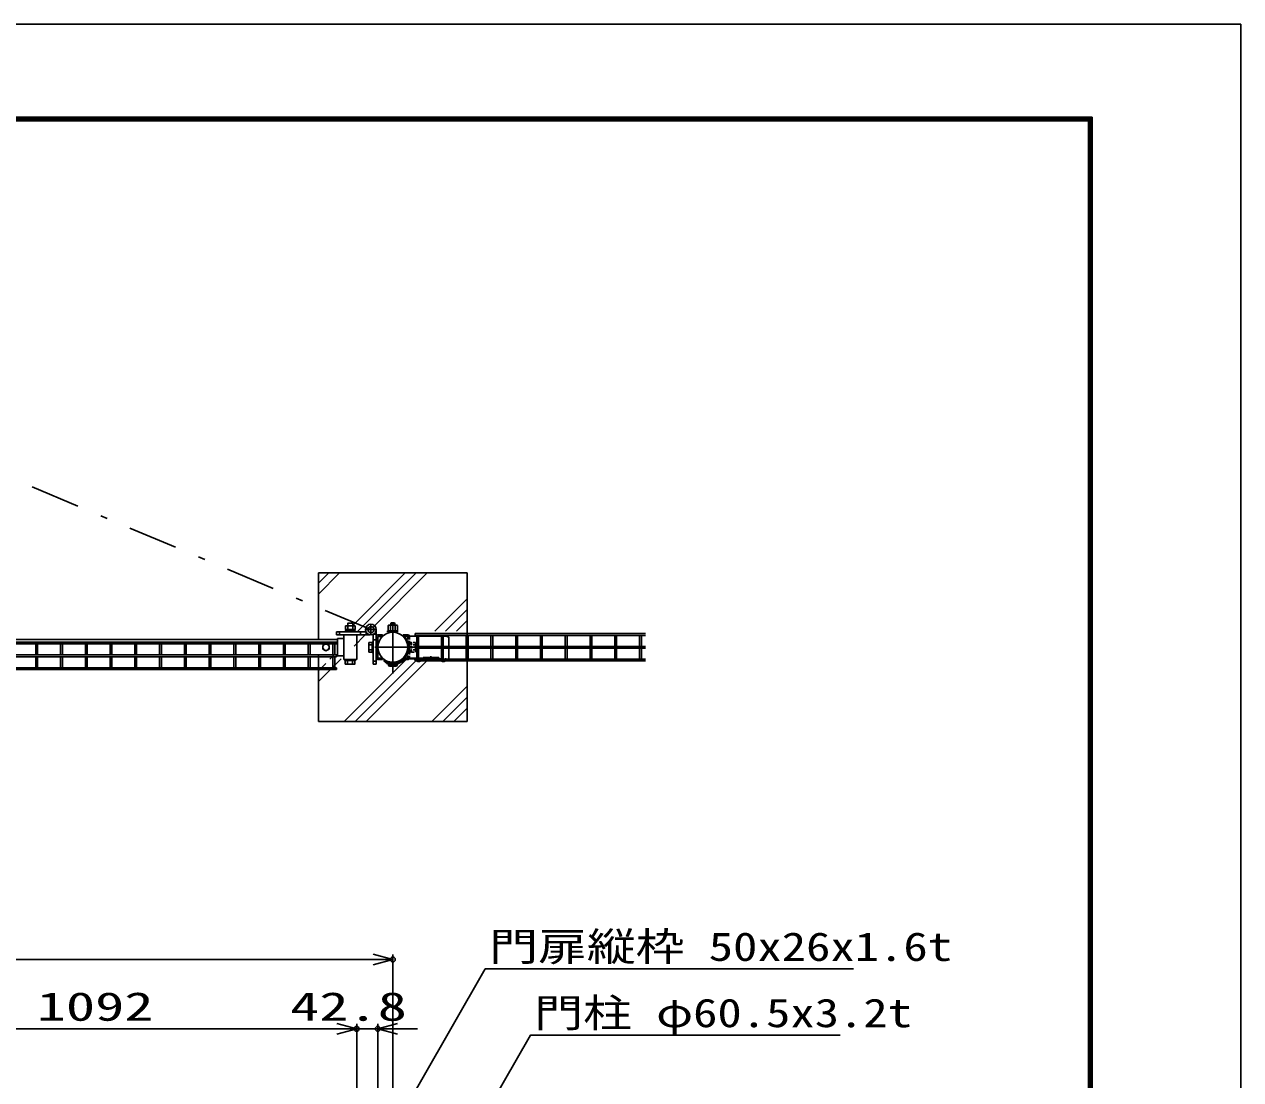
# Model space of a CAD drawing. Units: millimetres, scale not verified. Extents: x -4455 to 4455, y -3150 to 3150.
# Drawn here: x 1999 to 4455, y 1019 to 3150 of the extents above; entities that cross this region are included whole.
import ezdxf
from ezdxf.enums import TextEntityAlignment as Align

# ---------------------------------------------------------------- set-up
doc = ezdxf.new("R2010")
doc.units = ezdxf.units.MM
doc.header["$LTSCALE"] = 20
doc.header["$PDMODE"] = 32
doc.header["$PDSIZE"] = 10
doc.linetypes.add('USER1', pattern=[10.7, 5, -2.5, 0.7, -2.5])
doc.linetypes.add('USER2', pattern=[0.375, 0.25, -0.125])
for name, color, linetype, lineweight in [('0-0_外形線', 7, 'Continuous', 25), ('0-1_寸法線', 4, 'Continuous', 25), ('0-2_0', 3, 'USER2', 25), ('0-5_軸線', 2, 'USER1', 25), ('0-6_扉縦枠', 7, 'Continuous', 25), ('0-7_丁番', 3, 'Continuous', 25), ('0-9_ハッチング', 4, 'Continuous', 25), ('0-C_1', 7, 'Continuous', 25), ('0-D_継手', 3, 'Continuous', 25), ('0-E_2', 7, 'Continuous', 25), ('1-3_NER', 30, 'Continuous', 25)]:
    doc.layers.add(name, color=color, linetype=linetype, lineweight=lineweight)
doc.layers.add('0-3_DEFPOINTS', color=7, linetype='Continuous')
doc.styles.add('ＭＳ ゴシック', font='')
doc.styles.get('ＭＳ ゴシック').set_extended_font_data('MS Gothic')

# ---------------------------------------------------------------- blocks, each defined once
blk = doc.blocks.new('_Open30')
at = {"layer": '0-2_0', "color": 4, "linetype": 'Continuous'}
blk.add_line((0, 0), (-20, 0), dxfattribs=at)
blk.add_lwpolyline([(-20, 5.36), (0, 0), (-20, -5.36)], dxfattribs=at)

msp = doc.modelspace()

# ---------------------------------------------------------------- linework, layer by layer
at = {"layer": '0-0_外形線'}
for p, q in [((2593.1, 2042.39), (2593.1, 1907.88)), ((2893.1, 2042.39), (2593.1, 2042.39)), ((2893.1, 1742.39), (2893.1, 2042.39)), ((2712.66, 1917.38), (2722.13, 1917.38)), ((2722.13, 1914.18), (2722.13, 1917.38)), ((2764.08, 1914.18), (2764.08, 1917.38)), ((2773.55, 1917.38), (2764.08, 1917.38)), ((1617.1, 1907.88), (2631.1, 1907.88)), ((2601.66, 1896.13), (2608.15, 1899.88)), ((2601.66, 1888.63), (2601.66, 1896.13)), ((2614.65, 1896.13), (2608.15, 1899.88)), ((2614.65, 1888.63), (2614.65, 1896.13)), ((2631.1, 1909.83), (2644.1, 1909.83)), ((2709.66, 1914.38), (2709.66, 1870.38)), ((2712.85, 1871.58), (2712.85, 1913.18)), ((2713.85, 1914.18), (2722.13, 1914.18)), ((2767.31, 1914.18), (2764.08, 1914.18)), ((1617.1, 1876.88), (2631.1, 1876.88)), ((2593.1, 1876.88), (2593.1, 1742.39)), ((2601.66, 1888.63), (2608.15, 1884.88)), ((2614.65, 1888.63), (2608.15, 1884.88)), ((2712.66, 1867.38), (2722.13, 1867.38)), ((2713.85, 1870.58), (2722.13, 1870.58)), ((2722.13, 1870.58), (2722.13, 1867.38)), ((2773.55, 1867.38), (2766.87, 1867.38)), ((2593.1, 1742.39), (2893.1, 1742.39))]:
    msp.add_line(p, q, dxfattribs=at)
msp.add_lwpolyline([(2631.1, 1909.83), (2631.1, 1874.93), (2644.1, 1874.93)], dxfattribs=at)
for centre, radius in [((2743.1, 1892.38), 30.25), ((2608.15, 1892.38), 6.5)]:
    msp.add_circle(centre, radius, dxfattribs=at)
for centre, radius, start, end in [((2712.66, 1914.38), 3, 90, 180), ((2773.55, 1914.38), 3, 7.66037, 90), ((2713.85, 1913.18), 1, 90, 180), ((2712.66, 1870.38), 3, 180, 270), ((2713.85, 1871.58), 1, 180, 270), ((2773.55, 1870.38), 3, 270, 327.76684)]:
    msp.add_arc(centre, radius, start, end, dxfattribs=at)
at = {"layer": '0-1_寸法線'}
for p, q in [((443.1, 1262.09), (2703.1, 1262.09)), ((2743.1, 923.94), (2743.1, 1272.09)), ((2670.1, 831.37), (2670.1, 1132.09)), ((2670.1, 831.37), (2670.1, 1132.09)), ((2712.85, 889.37), (2712.85, 1132.09)), ((1618.1, 1122.09), (2630.1, 1122.09)), ((2630.1, 1122.09), (2590.1, 1122.09)), ((2670.1, 1122.09), (2712.85, 1122.09)), ((2752.85, 1122.09), (2792.85, 1122.09))]:
    msp.add_line(p, q, dxfattribs=at)
for points in [[(3673.28, 1242.95), (2929.83, 1242.95), (2671.1, 791.73)], [(3646.17, 1109.14), (3020.83, 1109.14), (2774.35, 678.24)]]:
    msp.add_lwpolyline(points, dxfattribs=at)
at = {"layer": '0-2_0'}
for p, q in [((2772.35, 1914.18), (2767.31, 1914.18)), ((2773.35, 1913.18), (2773.35, 1871.58)), ((2776.55, 1870.38), (2776.55, 1914.78)), ((2776.56, 1902.85), (2776.56, 1881.85)), ((2778.56, 1901.55), (2781.06, 1901.55)), ((2781.06, 1902.17), (2781.06, 1882.54)), ((2789.06, 1902.17), (2781.06, 1902.17)), ((2789.06, 1897.26), (2781.06, 1897.26)), ((2789.06, 1882.54), (2789.06, 1902.17)), ((2764.08, 1870.58), (2764.08, 1867.38)), ((2772.35, 1870.58), (2764.08, 1870.58)), ((2766.87, 1867.38), (2764.08, 1867.38)), ((2778.56, 1881.85), (2776.56, 1881.85)), ((2781.06, 1883.15), (2778.56, 1883.15)), ((2789.06, 1887.45), (2781.06, 1887.45)), ((2781.06, 1882.54), (2789.06, 1882.54))]:
    msp.add_line(p, q, dxfattribs=at)
at = {"layer": '0-2_0', "color": 7, "linetype": 'Continuous'}
for p, q in [((2733.59, 1857.43), (2752.62, 1857.43)), ((2749.08, 1854.17), (2737.13, 1854.17))]:
    msp.add_line(p, q, dxfattribs=at)
at = {"layer": '0-2_0', "linetype": 'Continuous'}
msp.add_lwpolyline([(-4455.1, 3149.94), (4454.9, 3149.94), (4454.9, -3150.06), (-4455.1, -3150.06)], close=True, dxfattribs=at)
at = {"layer": '0-2_0', "color": 7, "linetype": 'Continuous'}
for points in [[(-4155.1, 2962.44), (4154.9, 2962.44), (4154.9, -2962.56), (-4155.1, -2962.56)], [(-4153.22, 2960.57), (4153.03, 2960.57), (4153.03, -2960.68), (-4153.22, -2960.68)], [(-4151.35, 2958.69), (4151.15, 2958.69), (4151.15, -2958.81), (-4151.35, -2958.81)], [(-4149.47, 2956.82), (4149.28, 2956.82), (4149.28, -2956.93), (-4149.47, -2956.93)], [(-4147.6, 2954.94), (4147.4, 2954.94), (4147.4, -2955.06), (-4147.6, -2955.06)]]:
    msp.add_lwpolyline(points, close=True, dxfattribs=at)
at = {"layer": '0-2_0'}
for points in [[(2776.56, 1902.85), (2778.56, 1902.85), (2778.56, 1881.85)], [(2789.06, 1897.35), (2794.06, 1897.35), (2794.06, 1887.35), (2789.06, 1887.35)]]:
    msp.add_lwpolyline(points, dxfattribs=at)
for centre, radius, start, end in [((2772.35, 1913.18), 1, 0, 90), ((2772.35, 1871.58), 1, 270, 0), ((2773.55, 1870.39), 3, 327.72429, 359.96402)]:
    msp.add_arc(centre, radius, start, end, dxfattribs=at)
at = {"layer": '0-2_0', "color": 7, "linetype": 'Continuous'}
for centre, start, end in [((2737.13, 1857.73), 184.74641, 270), ((2749.08, 1857.73), 270, 355.25359)]:
    msp.add_arc(centre, 3.56, start, end, dxfattribs=at)
at = {"layer": '0-3_DEFPOINTS'}
for p in [(2743.1, 1262.09), (2670.1, 1122.09), (2712.85, 1122.09)]:
    msp.add_point(p, dxfattribs=at)
at = {"layer": '0-5_軸線'}
for p, q in [((2743.1, 1839.29), (2743.1, 1945.47)), ((2806.78, 1892.38), (2679.43, 1892.38))]:
    msp.add_line(p, q, dxfattribs=at)
at = {"layer": '0-6_扉縦枠'}
for p, q in [((2644.1, 1917.38), (2670.1, 1917.38)), ((2644.1, 1867.38), (2644.1, 1917.38)), ((2670.1, 1867.38), (2670.1, 1917.38)), ((2644.1, 1867.38), (2670.1, 1867.38))]:
    msp.add_line(p, q, dxfattribs=at)
at = {"layer": '0-7_丁番'}
for p, q in [((2629.1, 1917.38), (2629.1, 1923.38)), ((2629.1, 1923.38), (2689.01, 1923.38)), ((2629.1, 1917.38), (2696.89, 1917.38)), ((2646.62, 1923.38), (2646.62, 1925.38)), ((2646.62, 1923.38), (2667.62, 1923.38)), ((2647.3, 1935.88), (2647.3, 1927.88)), ((2666.93, 1935.88), (2647.3, 1935.88)), ((2647.3, 1927.88), (2666.93, 1927.88)), ((2647.92, 1925.38), (2647.92, 1927.88)), ((2652.21, 1935.88), (2652.21, 1927.88)), ((2662.02, 1935.88), (2662.02, 1927.88)), ((2666.32, 1927.88), (2666.32, 1925.38)), ((2666.93, 1927.88), (2666.93, 1935.88)), ((2689.1, 1917.38), (2689.1, 1923.38)), ((2709.66, 1918.54), (2703.66, 1918.54)), ((2703.66, 1858.54), (2703.66, 1918.45)), ((2709.66, 1858.54), (2709.66, 1926.33)), ((2694.66, 1902.17), (2694.66, 1882.54)), ((2701.66, 1902.17), (2694.66, 1902.17)), ((2701.66, 1897.26), (2694.66, 1897.26)), ((2701.66, 1902.85), (2701.66, 1881.85)), ((2701.66, 1902.85), (2703.66, 1902.85)), ((2646.26, 1867.38), (2646.26, 1865.38)), ((2667.26, 1867.38), (2646.95, 1867.38)), ((2701.66, 1887.45), (2694.66, 1887.45)), ((2694.66, 1882.54), (2701.66, 1882.54)), ((2701.66, 1881.85), (2703.66, 1881.85)), ((2651.85, 1865.38), (2651.85, 1858.38)), ((2661.67, 1865.38), (2661.67, 1858.38)), ((2709.66, 1858.54), (2703.66, 1858.54))]:
    msp.add_line(p, q, dxfattribs=at)
at = {"layer": '0-7_丁番', "color": 4}
for p, q in [((2635.1, 1917.38), (2635.1, 1923.4)), ((2678.1, 1917.38), (2678.1, 1923.39)), ((2709.66, 1907.54), (2703.66, 1907.54)), ((2709.66, 1864.54), (2703.64, 1864.54))]:
    msp.add_line(p, q, dxfattribs=at)
at = {"layer": '0-7_丁番', "color": 2}
for p, q in [((2698.62, 1928.06), (2687.86, 1928.06)), ((2698.72, 1928.06), (2698.9, 1928.06)), ((2698.81, 1928.24), (2698.81, 1939)), ((2698.81, 1927.97), (2698.81, 1928.15)), ((2698.81, 1927.88), (2698.81, 1917.12)), ((2698.98, 1928.06), (2709.74, 1928.06))]:
    msp.add_line(p, q, dxfattribs=at)
at = {"layer": '0-7_丁番'}
for points in [[(2652.12, 1935.88), (2652.12, 1940.88), (2662.12, 1940.88), (2662.12, 1935.88)], [(2646.62, 1925.38), (2667.62, 1925.38), (2667.62, 1923.38)], [(2646.26, 1865.38), (2667.26, 1865.38), (2667.26, 1867.38)], [(2646.95, 1865.38), (2646.95, 1858.38), (2666.58, 1858.38), (2666.58, 1865.38)]]:
    msp.add_lwpolyline(points, dxfattribs=at)
for radius in [10.85, 6.15]:
    msp.add_circle((2698.8, 1928.06), radius, dxfattribs=at)
at = {"layer": '0-9_ハッチング', "linetype": 'USER1'}
msp.add_line((2698.98, 1928.06), (1666.4, 2362.92), dxfattribs=at)
at = {"layer": '0-9_ハッチング'}
for p, q in [((2593.1, 1999.77), (2635.72, 2042.39)), ((2593.1, 2021.86), (2613.63, 2042.39)), ((2703.14, 1933.03), (2812.5, 2042.39)), ((2827.58, 1924.88), (2893.1, 1990.41)), ((2849.68, 1924.88), (2893.1, 1968.31)), ((2871.78, 1924.88), (2893.1, 1946.21)), ((2664.86, 1894.74), (2687.5, 1917.38)), ((2664.86, 1916.84), (2665.4, 1917.38)), ((2593.1, 1822.99), (2638.86, 1868.74)), ((2616.15, 1868.14), (2624.9, 1876.88)), ((2645.08, 1742.39), (2771.48, 1868.78)), ((2667.18, 1742.39), (2792.85, 1868.05)), ((2593.1, 1845.09), (2607.9, 1859.88)), ((2689.28, 1742.39), (2811.28, 1864.38)), ((2821.86, 1742.39), (2893.1, 1813.63)), ((2843.96, 1742.39), (2893.1, 1791.53)), ((2866.05, 1742.39), (2893.1, 1769.44))]:
    msp.add_line(p, q, dxfattribs=at)
for points in [[(2661.68, 1935.76), (2665.76, 1939.84), (2768.31, 2042.39)], [(2671.4, 1923.38), (2681.31, 1933.29), (2790.4, 2042.39)]]:
    msp.add_lwpolyline(points, dxfattribs=at)
at = {"layer": '0-C_1'}
for p, q in [((2732.56, 1925.42), (2752.81, 1925.42)), ((2732.56, 1925.42), (2732.56, 1923.63)), ((2732.56, 1923.63), (2752.81, 1923.63)), ((2733.43, 1925.67), (2733.43, 1925.42)), ((2738.19, 1926.61), (2738.19, 1925.42)), ((2747.72, 1926.62), (2747.72, 1925.42)), ((2752.48, 1925.68), (2752.48, 1925.42)), ((2752.81, 1925.42), (2752.81, 1923.63))]:
    msp.add_line(p, q, dxfattribs=at)
at = {"layer": '0-D_継手'}
for p, q in [((2767.31, 1912.86), (2767.31, 1914.78)), ((2856.1, 1868.78), (2856.1, 1912.78)), ((2804.13, 1870.38), (2767.56, 1870.38)), ((2804.13, 1868.78), (2768.17, 1868.78)), ((2785.25, 1868.78), (2789.63, 1866.25)), ((2789.63, 1868.78), (2789.63, 1865.78)), ((2791.13, 1868.78), (2789.63, 1868.78)), ((2799.13, 1868.78), (2804.13, 1868.78)), ((2800.63, 1868.78), (2800.63, 1865.78)), ((2804.13, 1871.78), (2804.13, 1868.78)), ((2836.13, 1871.78), (2804.13, 1871.78)), ((2820.13, 1863.41), (2820.13, 1874.16)), ((2836.13, 1868.78), (2836.13, 1871.78)), ((2836.13, 1868.78), (2841.13, 1868.78)), ((2839.63, 1868.78), (2839.63, 1865.78)), ((2849.13, 1868.78), (2850.63, 1868.78)), ((2850.63, 1868.78), (2850.63, 1865.78)), ((2850.63, 1868.78), (2850.63, 1865.78)), ((2851.1, 1866.78), (2856.1, 1868.78)), ((2725.75, 1866), (2724.84, 1864.69)), ((2730.9, 1859.75), (2729.64, 1861.92)), ((2839.63, 1865.78), (2800.63, 1865.78))]:
    msp.add_line(p, q, dxfattribs=at)
msp.add_lwpolyline([(2767.31, 1914.78), (2851.1, 1914.78), (2856.1, 1912.78)], dxfattribs=at)
for centre, radius, start, end in [((2743.1, 1892.38), 31.71, 236.66554, 40.22726), ((2743.1, 1890.78), 31.85, 235.00001, 0.00001), ((2743.1, 1890.78), 33.35, 248.52755, 318.72526), ((2795.13, 1873.26), 6, 228.1895, 311.81051), ((2845.13, 1873.26), 6, 228.1895, 311.81048), ((2795.13, 1870.88), 7.5, 222.83331, 317.16533), ((2845.13, 1870.88), 7.5, 222.83469, 317.16666)]:
    msp.add_arc(centre, radius, start, end, dxfattribs=at)
at = {"layer": '0-E_2'}
for p, q in [((2739.62, 1941.35), (2738.75, 1940.48)), ((2747.46, 1940.48), (2738.75, 1940.48)), ((2738.75, 1940.48), (2738.75, 1936.96)), ((2746.59, 1941.35), (2739.62, 1941.35)), ((2746.59, 1941.35), (2747.46, 1940.48)), ((2747.46, 1940.48), (2747.46, 1936.96)), ((2734.7, 1936.96), (2733.43, 1936.22)), ((2733.43, 1925.67), (2733.43, 1936.22)), ((2751.2, 1936.96), (2734.7, 1936.96)), ((2738.19, 1926.61), (2738.19, 1936.22)), ((2747.72, 1926.62), (2747.72, 1936.22)), ((2751.2, 1936.96), (2752.48, 1936.22)), ((2752.48, 1925.68), (2752.48, 1936.22))]:
    msp.add_line(p, q, dxfattribs=at)
at = {"layer": '0-E_2', "color": 4}
for p, q in [((2739.62, 1941.35), (2739.62, 1936.96)), ((2746.59, 1941.35), (2746.59, 1936.96))]:
    msp.add_line(p, q, dxfattribs=at)
at = {"layer": '0-E_2'}
for centre, radius, start, end in [((2734.7, 1928.35), 8.61, 66.12587, 90.00027), ((2742.95, 1921.22), 15.74, 72.36212, 107.59195), ((2751.2, 1928.35), 8.61, 90, 113.89252)]:
    msp.add_arc(centre, radius, start, end, dxfattribs=at)
at = {"layer": '1-3_NER'}
for p, q in [((3253.1, 1919.99), (2788.1, 1919.99)), ((2788.1, 1919.99), (2788.1, 1916.39)), ((3253.1, 1916.39), (2788.1, 1916.39)), ((2791.3, 1894.18), (2791.3, 1916.39)), ((2794.9, 1894.18), (2794.9, 1916.39)), ((2841.3, 1894.18), (2841.3, 1916.39)), ((2844.9, 1894.18), (2844.9, 1916.39)), ((2891.3, 1894.18), (2891.3, 1916.39)), ((2894.9, 1894.18), (2894.9, 1916.39)), ((2941.3, 1894.18), (2941.3, 1916.39)), ((2944.9, 1894.18), (2944.9, 1916.39)), ((2991.3, 1894.18), (2991.3, 1916.39)), ((2994.9, 1894.18), (2994.9, 1916.39)), ((3041.3, 1894.18), (3041.3, 1916.39)), ((3044.9, 1894.18), (3044.9, 1916.39)), ((3091.3, 1894.18), (3091.3, 1916.39)), ((3094.9, 1894.18), (3094.9, 1916.39)), ((3141.3, 1894.18), (3141.3, 1916.39)), ((3144.9, 1894.18), (3144.9, 1916.39)), ((3191.3, 1894.18), (3191.3, 1916.39)), ((3194.9, 1894.18), (3194.9, 1916.39)), ((3241.3, 1894.18), (3241.3, 1916.39)), ((3244.9, 1894.18), (3244.9, 1916.39)), ((1619.1, 1902.69), (2629.1, 1902.69)), ((1619.1, 1899.09), (2629.1, 1899.09)), ((2022.3, 1876.88), (2022.3, 1899.09)), ((2025.9, 1876.88), (2025.9, 1899.09)), ((2072.3, 1876.88), (2072.3, 1899.09)), ((2075.9, 1876.88), (2075.9, 1899.09)), ((2122.3, 1876.88), (2122.3, 1899.09)), ((2125.9, 1876.88), (2125.9, 1899.09)), ((2172.3, 1876.88), (2172.3, 1899.09)), ((2175.9, 1876.88), (2175.9, 1899.09)), ((2222.3, 1876.88), (2222.3, 1899.09)), ((2225.9, 1876.88), (2225.9, 1899.09)), ((2272.3, 1876.88), (2272.3, 1899.09)), ((2275.9, 1876.88), (2275.9, 1899.09)), ((2322.3, 1876.88), (2322.3, 1899.09)), ((2325.9, 1876.88), (2325.9, 1899.09)), ((2372.3, 1876.88), (2372.3, 1899.09)), ((2375.9, 1876.88), (2375.9, 1899.09)), ((2422.3, 1876.88), (2422.3, 1899.09)), ((2425.9, 1876.88), (2425.9, 1899.09)), ((2472.3, 1876.88), (2472.3, 1899.09)), ((2475.9, 1876.88), (2475.9, 1899.09)), ((2522.3, 1876.88), (2522.3, 1899.09)), ((2525.9, 1876.88), (2525.9, 1899.09)), ((2572.3, 1876.88), (2572.3, 1899.09)), ((2575.9, 1876.88), (2575.9, 1899.09)), ((2622.3, 1876.88), (2622.3, 1899.09)), ((2625.9, 1876.88), (2625.9, 1899.09)), ((2629.1, 1902.69), (2629.1, 1899.09)), ((1619.1, 1873.28), (2629.1, 1873.28)), ((2022.3, 1851.08), (2022.3, 1873.28)), ((2025.9, 1851.08), (2025.9, 1873.28)), ((2072.3, 1851.08), (2072.3, 1873.28)), ((2075.9, 1851.08), (2075.9, 1873.28)), ((2122.3, 1851.08), (2122.3, 1873.28)), ((2125.9, 1851.08), (2125.9, 1873.28)), ((2172.3, 1851.08), (2172.3, 1873.28)), ((2175.9, 1851.08), (2175.9, 1873.28)), ((2222.3, 1851.08), (2222.3, 1873.28)), ((2225.9, 1851.08), (2225.9, 1873.28)), ((2272.3, 1851.08), (2272.3, 1873.28)), ((2275.9, 1851.08), (2275.9, 1873.28)), ((2322.3, 1851.08), (2322.3, 1873.28)), ((2325.9, 1851.08), (2325.9, 1873.28)), ((2372.3, 1851.08), (2372.3, 1873.28)), ((2375.9, 1851.08), (2375.9, 1873.28)), ((2422.3, 1851.08), (2422.3, 1873.28)), ((2425.9, 1851.08), (2425.9, 1873.28)), ((2472.3, 1851.08), (2472.3, 1873.28)), ((2475.9, 1851.08), (2475.9, 1873.28)), ((2522.3, 1851.08), (2522.3, 1873.28)), ((2525.9, 1851.08), (2525.9, 1873.28)), ((2572.3, 1851.08), (2572.3, 1873.28)), ((2575.9, 1851.08), (2575.9, 1873.28)), ((2622.3, 1851.08), (2622.3, 1873.28)), ((2625.9, 1851.08), (2625.9, 1873.28)), ((3253.1, 1890.58), (2788.1, 1890.58)), ((3253.1, 1868.38), (2788.1, 1868.38)), ((2788.1, 1868.38), (2788.1, 1864.78)), ((2791.3, 1868.38), (2791.3, 1890.58)), ((2794.9, 1868.38), (2794.9, 1890.58)), ((2841.3, 1868.38), (2841.3, 1890.58)), ((2844.9, 1868.38), (2844.9, 1890.58)), ((2891.3, 1868.38), (2891.3, 1890.58)), ((2894.9, 1868.38), (2894.9, 1890.58)), ((2941.3, 1868.38), (2941.3, 1890.58)), ((2944.9, 1868.38), (2944.9, 1890.58)), ((2991.3, 1868.38), (2991.3, 1890.58)), ((2994.9, 1868.38), (2994.9, 1890.58)), ((3041.3, 1868.38), (3041.3, 1890.58)), ((3044.9, 1868.38), (3044.9, 1890.58)), ((3091.3, 1868.38), (3091.3, 1890.58)), ((3094.9, 1868.38), (3094.9, 1890.58)), ((3141.3, 1868.38), (3141.3, 1890.58)), ((3144.9, 1868.38), (3144.9, 1890.58)), ((3191.3, 1868.38), (3191.3, 1890.58)), ((3194.9, 1868.38), (3194.9, 1890.58)), ((3241.3, 1868.38), (3241.3, 1890.58)), ((3244.9, 1868.38), (3244.9, 1890.58)), ((1619.1, 1851.08), (2629.1, 1851.08)), ((1619.1, 1847.48), (2629.1, 1847.48)), ((2629.1, 1851.08), (2629.1, 1847.48)), ((3253.1, 1864.78), (2788.1, 1864.78))]:
    msp.add_line(p, q, dxfattribs=at)
for points in [[(3253.1, 1894.18), (2788.1, 1894.18), (2788.1, 1890.58)], [(1619.1, 1876.88), (2629.1, 1876.88), (2629.1, 1873.28)]]:
    msp.add_lwpolyline(points, dxfattribs=at)

# ---------------------------------------------------------------- block references
at = {"layer": '0-1_寸法線', "xscale": 2, "yscale": 2}
for p in [(2743.1, 1262.09), (2670.1, 1122.09), (2670.1, 1122.09)]:
    msp.add_blockref('_Open30', p, dxfattribs=at)
at = {"layer": '0-1_寸法線', "xscale": 2, "yscale": 2, "rotation": 180}
msp.add_blockref('_Open30', (2712.85, 1122.09), dxfattribs=at)

# ---------------------------------------------------------------- texts
at = {"layer": '0-1_寸法線', "color": 2, "style": 'ＭＳ ゴシック'}
for s, height, width, p in [('門扉縦枠 50x26x1.6t', 57.77, 1.25, (2937.83, 1241.84)), ('1092', 57.77, 1.5, (2024.1, 1120.98)), ('42.8', 57.77, 1.5, (2535.72, 1120.98)), ('門柱 φ60.5x3.2t', 57.73, 1.25, (3028.83, 1108.04))]:
    msp.add_text(s, height=height, dxfattribs=dict(at, width=width)).set_placement(p, align=Align.BOTTOM_LEFT)

doc.saveas('drawing.dxf')
